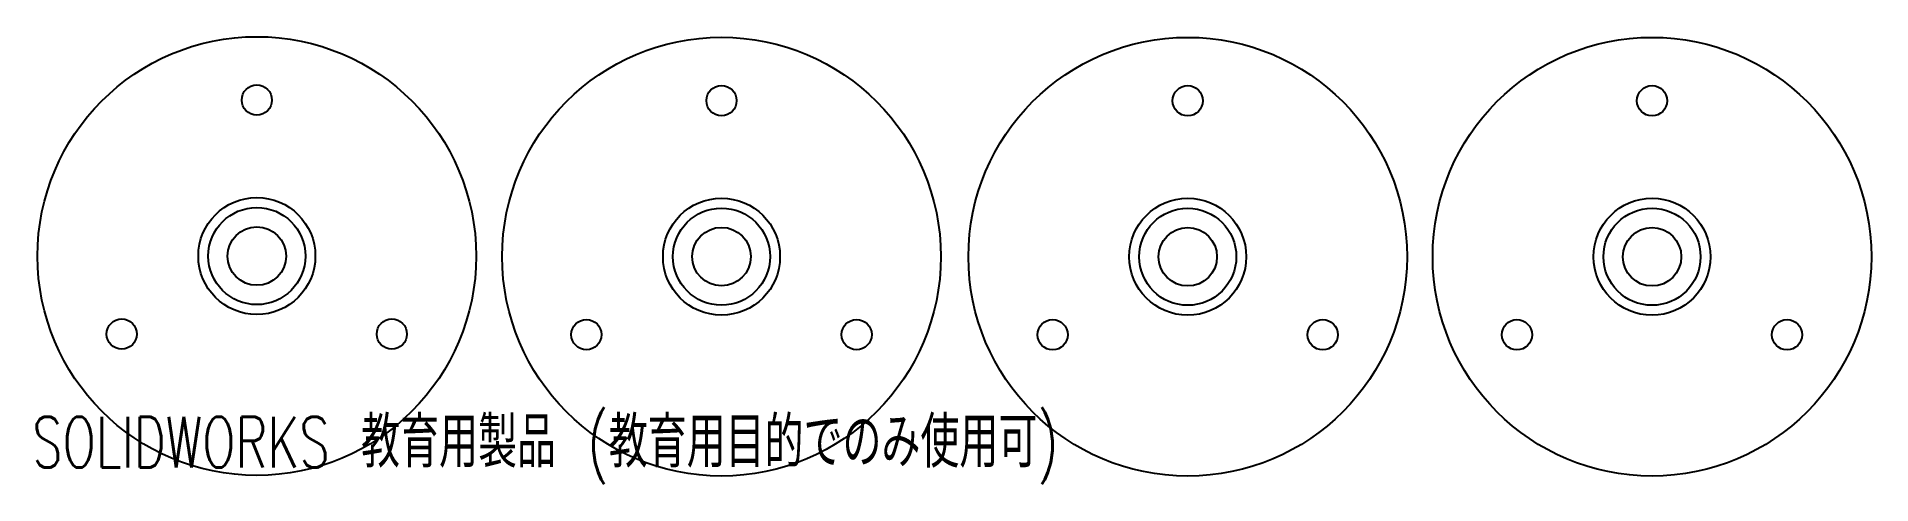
# Model space of a CAD drawing. Header units: millimetres. Extents: x 0 to 189, y 0 to 46.
import ezdxf

# ---------------------------------------------------------------- set-up
doc = ezdxf.new("R2010")
doc.units = ezdxf.units.MM
doc.styles.add('SLDTEXTSTYLE0', font='TXT', dxfattribs={"width": 0.7, "bigfont": 'bigfont'})

msp = doc.modelspace()

# ---------------------------------------------------------------- linework, layer by layer
at = {"color": 7, "linetype": 'Continuous', "lineweight": 25}
for centre, radius in [((23.05, 23.18), 22.5), ((70.72, 23.12), 22.5), ((118.55, 23.11), 22.5), ((166.18, 23.11), 22.5), ((23.05, 39.18), 1.55), ((70.72, 39.12), 1.55), ((118.55, 39.11), 1.55), ((166.18, 39.11), 1.55), ((23.05, 23.18), 6), ((70.72, 23.12), 6), ((118.55, 23.11), 6), ((166.18, 23.11), 6), ((23.05, 23.18), 4.98), ((70.72, 23.12), 4.98), ((118.55, 23.11), 4.98), ((166.18, 23.11), 4.98), ((23.05, 23.18), 3), ((70.72, 23.12), 3), ((118.55, 23.11), 3), ((166.18, 23.11), 3), ((9.19, 15.18), 1.55), ((36.9, 15.18), 1.55), ((56.86, 15.12), 1.55), ((84.58, 15.12), 1.55), ((104.69, 15.11), 1.55), ((132.4, 15.11), 1.55), ((152.32, 15.11), 1.55), ((180.03, 15.11), 1.55)]:
    msp.add_circle(centre, radius, dxfattribs=at)

# ---------------------------------------------------------------- texts
at = {"color": 7, "linetype": 'Continuous', "insert": (0, 6.69), "char_height": 5.19, "attachment_point": 1, "style": 'SLDTEXTSTYLE0'}
msp.add_mtext('SOLIDWORKS 教育用製品 (教育用目的でのみ使用可)', dxfattribs=at)

doc.saveas('drawing.dxf')
